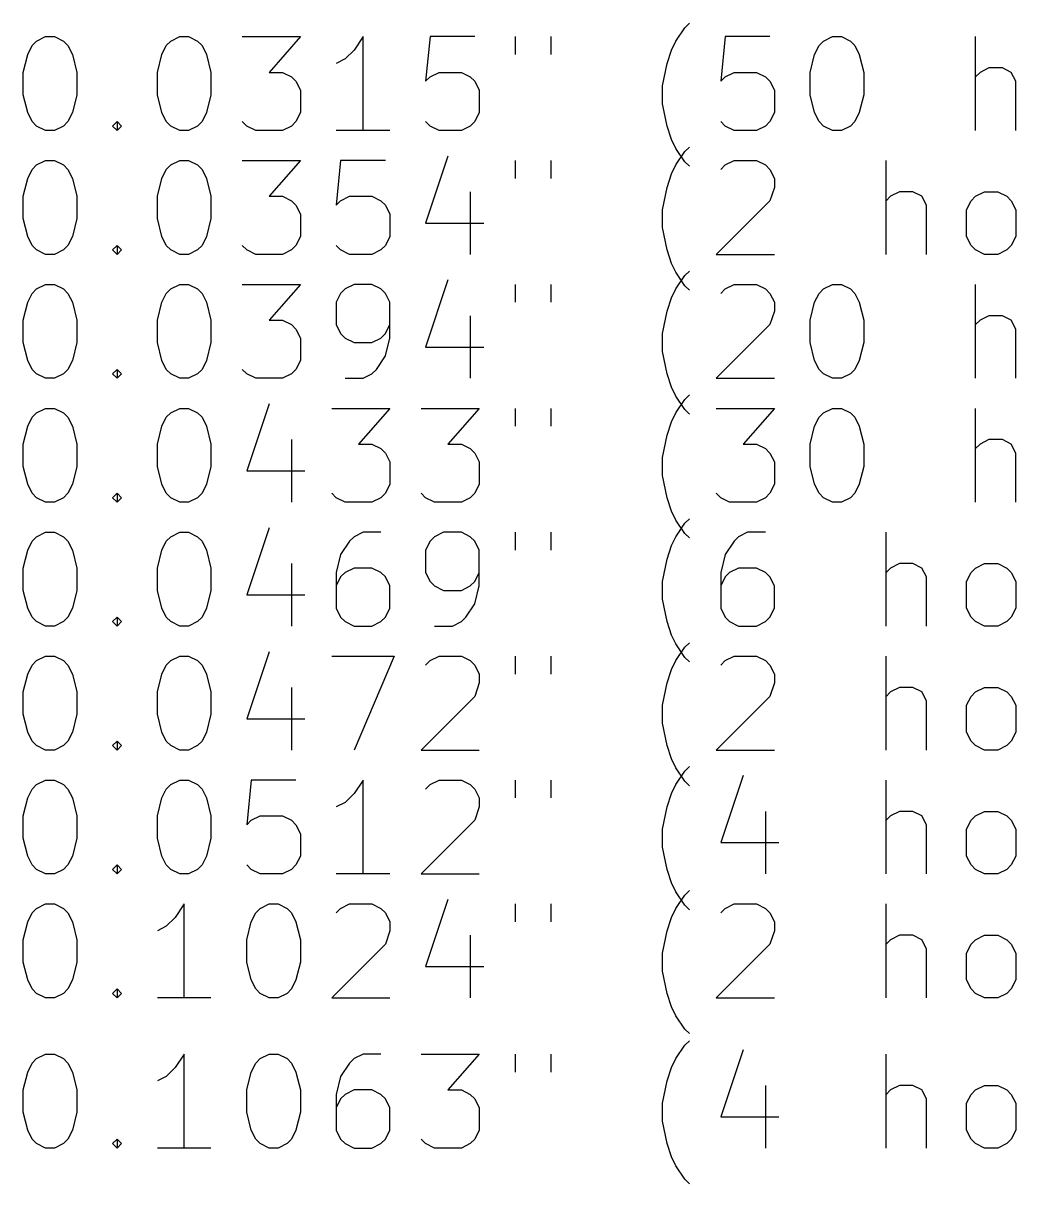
# Model space of a CAD drawing. Header units: millimetres. Extents: x 98 to 190, y -202 to -100.
# Drawn here: x 121.51 to 142.65, y -201.81 to -177.08 of the extents above; entities that cross this region are included whole.
import ezdxf

# ---------------------------------------------------------------- set-up
doc = ezdxf.new("R2010")
doc.units = ezdxf.units.MM
doc.layers.add('BLACK', color=250, linetype='CONTINUOUS')

msp = doc.modelspace()

# ---------------------------------------------------------------- linework, layer by layer
at = {"layer": 'BLACK', "linetype": 'CONTINUOUS'}
for p, q in [((135.414914, -177.460076), (135.60539, -177.174361)), ((135.60539, -177.174361), (135.700629, -177.079123)), ((121.700627, -177.555314), (121.795865, -177.460076)), ((121.795865, -177.460076), (121.986341, -177.364838)), ((121.986341, -177.364838), (122.176818, -177.364838)), ((122.176818, -177.364838), (122.367294, -177.460076)), ((122.367294, -177.460076), (122.462532, -177.555314)), ((124.55777, -177.555314), (124.653008, -177.460076)), ((124.653008, -177.460076), (124.843484, -177.364838)), ((124.843484, -177.364838), (125.033961, -177.364838)), ((125.033961, -177.364838), (125.224437, -177.460076)), ((125.224437, -177.460076), (125.319675, -177.555314)), ((126.176818, -177.364838), (127.414913, -177.364838)), ((127.414913, -177.364838), (126.748246, -178.126742)), ((128.748246, -177.364838), (128.55777, -177.650552)), ((128.748246, -179.364838), (128.748246, -177.364838)), ((130.176818, -177.364838), (130.08158, -178.317219)), ((131.129199, -177.364838), (130.176818, -177.364838)), ((131.986342, -177.364838), (131.986342, -177.74579)), ((132.748247, -177.364838), (132.748247, -177.74579)), ((135.319676, -177.650552), (135.414914, -177.460076)), ((136.462533, -177.364838), (136.367295, -178.317219)), ((137.414914, -177.364838), (136.462533, -177.364838)), ((138.462533, -177.555314), (138.557771, -177.460076)), ((138.557771, -177.460076), (138.748247, -177.364838)), ((138.748247, -177.364838), (138.938724, -177.364838)), ((138.938724, -177.364838), (139.1292, -177.460076)), ((139.1292, -177.460076), (139.224438, -177.555314)), ((141.795867, -179.364838), (141.795867, -177.364838)), ((121.510151, -178.126742), (121.605389, -177.74579)), ((121.605389, -177.74579), (121.700627, -177.555314)), ((122.462532, -177.555314), (122.55777, -177.74579)), ((122.55777, -177.74579), (122.653008, -178.126742)), ((124.367294, -178.126742), (124.462532, -177.74579)), ((124.462532, -177.74579), (124.55777, -177.555314)), ((125.319675, -177.555314), (125.414913, -177.74579)), ((125.414913, -177.74579), (125.510151, -178.126742)), ((128.55777, -177.650552), (128.367294, -177.841028)), ((135.224438, -177.936266), (135.319676, -177.650552)), ((138.272057, -178.126742), (138.367295, -177.74579)), ((138.367295, -177.74579), (138.462533, -177.555314)), ((139.224438, -177.555314), (139.319676, -177.74579)), ((139.319676, -177.74579), (139.414914, -178.126742)), ((128.367294, -177.841028), (128.176818, -177.936266)), ((135.1292, -178.412457), (135.224438, -177.936266)), ((142.081581, -178.031504), (141.891105, -178.126742)), ((142.367296, -178.031504), (142.081581, -178.031504)), ((142.557772, -178.126742), (142.367296, -178.031504)), ((121.510151, -178.602933), (121.510151, -178.126742)), ((122.653008, -178.126742), (122.653008, -178.602933)), ((124.367294, -178.602933), (124.367294, -178.126742)), ((125.510151, -178.126742), (125.510151, -178.602933)), ((126.748246, -178.126742), (127.033961, -178.126742)), ((127.033961, -178.126742), (127.224437, -178.22198)), ((127.224437, -178.22198), (127.319675, -178.317219)), ((130.08158, -178.317219), (130.176818, -178.22198)), ((130.176818, -178.22198), (130.367294, -178.126742)), ((130.367294, -178.126742), (130.843485, -178.126742)), ((130.843485, -178.126742), (131.033961, -178.22198)), ((131.033961, -178.22198), (131.129199, -178.317219)), ((136.367295, -178.317219), (136.462533, -178.22198)), ((136.462533, -178.22198), (136.653009, -178.126742)), ((136.653009, -178.126742), (137.1292, -178.126742)), ((137.1292, -178.126742), (137.319676, -178.22198)), ((137.319676, -178.22198), (137.414914, -178.317219)), ((138.272057, -178.602933), (138.272057, -178.126742)), ((139.414914, -178.126742), (139.414914, -178.602933)), ((141.891105, -178.126742), (141.795867, -178.22198)), ((142.65301, -178.317219), (142.557772, -178.126742)), ((127.319675, -178.317219), (127.414913, -178.507695)), ((127.414913, -178.507695), (127.414913, -178.983885)), ((131.129199, -178.317219), (131.224437, -178.507695)), ((131.224437, -178.507695), (131.224437, -178.983885)), ((135.1292, -178.793409), (135.1292, -178.412457)), ((137.414914, -178.317219), (137.510152, -178.507695)), ((137.510152, -178.507695), (137.510152, -178.983885)), ((142.65301, -179.364838), (142.65301, -178.317219)), ((121.605389, -178.983885), (121.510151, -178.602933)), ((122.653008, -178.602933), (122.55777, -178.983885)), ((124.462532, -178.983885), (124.367294, -178.602933)), ((125.510151, -178.602933), (125.414913, -178.983885)), ((138.367295, -178.983885), (138.272057, -178.602933)), ((139.414914, -178.602933), (139.319676, -178.983885)), ((121.700627, -179.174361), (121.605389, -178.983885)), ((122.55777, -178.983885), (122.462532, -179.174361)), ((124.55777, -179.174361), (124.462532, -178.983885)), ((125.414913, -178.983885), (125.319675, -179.174361)), ((127.414913, -178.983885), (127.319675, -179.174361)), ((131.224437, -178.983885), (131.129199, -179.174361)), ((135.224438, -179.2696), (135.1292, -178.793409)), ((137.510152, -178.983885), (137.414914, -179.174361)), ((138.462533, -179.174361), (138.367295, -178.983885)), ((139.319676, -178.983885), (139.224438, -179.174361)), ((121.795865, -179.2696), (121.700627, -179.174361)), ((121.986341, -179.364838), (121.795865, -179.2696)), ((122.367294, -179.2696), (122.176818, -179.364838)), ((122.462532, -179.174361), (122.367294, -179.2696)), ((123.414913, -179.2696), (123.510151, -179.174361)), ((123.510151, -179.364838), (123.414913, -179.2696)), ((123.510151, -179.174361), (123.605389, -179.2696)), ((123.510151, -179.174361), (123.510151, -179.364838)), ((123.605389, -179.2696), (123.510151, -179.364838)), ((124.653008, -179.2696), (124.55777, -179.174361)), ((124.843484, -179.364838), (124.653008, -179.2696)), ((125.224437, -179.2696), (125.033961, -179.364838)), ((125.319675, -179.174361), (125.224437, -179.2696)), ((126.272056, -179.2696), (126.176818, -179.174361)), ((126.462532, -179.364838), (126.272056, -179.2696)), ((127.224437, -179.2696), (127.033961, -179.364838)), ((127.319675, -179.174361), (127.224437, -179.2696)), ((130.176818, -179.2696), (130.08158, -179.174361)), ((130.367294, -179.364838), (130.176818, -179.2696)), ((131.033961, -179.2696), (130.843485, -179.364838)), ((131.129199, -179.174361), (131.033961, -179.2696)), ((135.319676, -179.555314), (135.224438, -179.2696)), ((136.462533, -179.2696), (136.367295, -179.174361)), ((136.653009, -179.364838), (136.462533, -179.2696)), ((137.319676, -179.2696), (137.1292, -179.364838)), ((137.414914, -179.174361), (137.319676, -179.2696)), ((138.557771, -179.2696), (138.462533, -179.174361)), ((138.748247, -179.364838), (138.557771, -179.2696)), ((139.1292, -179.2696), (138.938724, -179.364838)), ((139.224438, -179.174361), (139.1292, -179.2696)), ((122.176818, -179.364838), (121.986341, -179.364838)), ((125.033961, -179.364838), (124.843484, -179.364838)), ((127.033961, -179.364838), (126.462532, -179.364838)), ((129.319675, -179.364838), (128.176818, -179.364838)), ((130.843485, -179.364838), (130.367294, -179.364838)), ((137.1292, -179.364838), (136.653009, -179.364838)), ((138.938724, -179.364838), (138.748247, -179.364838)), ((135.414914, -179.74579), (135.319676, -179.555314)), ((135.60539, -180.031504), (135.414914, -179.74579)), ((135.60539, -179.814361), (135.700629, -179.719123)), ((121.795865, -180.100076), (121.986341, -180.004838)), ((121.986341, -180.004838), (122.176818, -180.004838)), ((122.176818, -180.004838), (122.367294, -180.100076)), ((124.653008, -180.100076), (124.843484, -180.004838)), ((124.843484, -180.004838), (125.033961, -180.004838)), ((125.033961, -180.004838), (125.224437, -180.100076)), ((126.176818, -180.004838), (127.414913, -180.004838)), ((127.414913, -180.004838), (126.748246, -180.766742)), ((128.272056, -180.004838), (128.176818, -180.957219)), ((129.224437, -180.004838), (128.272056, -180.004838)), ((130.55777, -179.9096), (130.08158, -181.338171)), ((131.986342, -180.004838), (131.986342, -180.38579)), ((132.748247, -180.004838), (132.748247, -180.38579)), ((135.414914, -180.100076), (135.60539, -179.814361)), ((136.462533, -180.100076), (136.653009, -180.004838)), ((136.653009, -180.004838), (137.1292, -180.004838)), ((137.1292, -180.004838), (137.319676, -180.100076)), ((139.891105, -182.004838), (139.891105, -180.004838)), ((121.605389, -180.38579), (121.700627, -180.195314)), ((121.700627, -180.195314), (121.795865, -180.100076)), ((122.367294, -180.100076), (122.462532, -180.195314)), ((122.462532, -180.195314), (122.55777, -180.38579)), ((124.462532, -180.38579), (124.55777, -180.195314)), ((124.55777, -180.195314), (124.653008, -180.100076)), ((125.224437, -180.100076), (125.319675, -180.195314)), ((125.319675, -180.195314), (125.414913, -180.38579)), ((135.319676, -180.290552), (135.414914, -180.100076)), ((135.700629, -180.126742), (135.60539, -180.031504)), ((136.367295, -180.195314), (136.462533, -180.100076)), ((137.319676, -180.100076), (137.414914, -180.195314)), ((137.414914, -180.195314), (137.510152, -180.38579)), ((121.510151, -180.766742), (121.605389, -180.38579)), ((122.55777, -180.38579), (122.653008, -180.766742)), ((124.367294, -180.766742), (124.462532, -180.38579)), ((125.414913, -180.38579), (125.510151, -180.766742)), ((135.224438, -180.576266), (135.319676, -180.290552)), ((137.510152, -180.38579), (137.510152, -180.576266)), ((131.033961, -180.671504), (131.033961, -182.004838)), ((135.1292, -181.052457), (135.224438, -180.576266)), ((137.510152, -180.576266), (137.414914, -180.86198)), ((140.176819, -180.671504), (139.986343, -180.766742)), ((140.462534, -180.671504), (140.176819, -180.671504)), ((140.65301, -180.766742), (140.462534, -180.671504)), ((141.795867, -180.766742), (141.986343, -180.671504)), ((141.986343, -180.671504), (142.272058, -180.671504)), ((142.272058, -180.671504), (142.462534, -180.766742)), ((121.510151, -181.242933), (121.510151, -180.766742)), ((122.653008, -180.766742), (122.653008, -181.242933)), ((124.367294, -181.242933), (124.367294, -180.766742)), ((125.510151, -180.766742), (125.510151, -181.242933)), ((126.748246, -180.766742), (127.033961, -180.766742)), ((127.033961, -180.766742), (127.224437, -180.86198)), ((127.224437, -180.86198), (127.319675, -180.957219)), ((127.319675, -180.957219), (127.414913, -181.147695)), ((128.176818, -180.957219), (128.272056, -180.86198)), ((128.272056, -180.86198), (128.462532, -180.766742)), ((128.462532, -180.766742), (128.938723, -180.766742)), ((128.938723, -180.766742), (129.129199, -180.86198)), ((129.129199, -180.86198), (129.224437, -180.957219)), ((129.224437, -180.957219), (129.319675, -181.147695)), ((137.414914, -180.86198), (136.272057, -182.004838)), ((139.986343, -180.766742), (139.891105, -180.86198)), ((140.748248, -180.957219), (140.65301, -180.766742)), ((140.748248, -182.004838), (140.748248, -180.957219)), ((141.605391, -181.052457), (141.700629, -180.86198)), ((141.700629, -180.86198), (141.795867, -180.766742)), ((142.462534, -180.766742), (142.557772, -180.86198)), ((142.557772, -180.86198), (142.65301, -181.052457)), ((121.605389, -181.623885), (121.510151, -181.242933)), ((122.653008, -181.242933), (122.55777, -181.623885)), ((124.462532, -181.623885), (124.367294, -181.242933)), ((125.510151, -181.242933), (125.414913, -181.623885)), ((127.414913, -181.147695), (127.414913, -181.623885)), ((129.319675, -181.147695), (129.319675, -181.623885)), ((135.1292, -181.433409), (135.1292, -181.052457)), ((141.605391, -181.623885), (141.605391, -181.052457)), ((142.65301, -181.052457), (142.65301, -181.623885)), ((130.08158, -181.338171), (131.319675, -181.338171)), ((135.224438, -181.9096), (135.1292, -181.433409)), ((121.700627, -181.814361), (121.605389, -181.623885)), ((122.55777, -181.623885), (122.462532, -181.814361)), ((124.55777, -181.814361), (124.462532, -181.623885)), ((125.414913, -181.623885), (125.319675, -181.814361)), ((127.414913, -181.623885), (127.319675, -181.814361)), ((129.319675, -181.623885), (129.224437, -181.814361)), ((141.700629, -181.814361), (141.605391, -181.623885)), ((142.65301, -181.623885), (142.557772, -181.814361)), ((121.795865, -181.9096), (121.700627, -181.814361)), ((121.986341, -182.004838), (121.795865, -181.9096)), ((122.367294, -181.9096), (122.176818, -182.004838)), ((122.462532, -181.814361), (122.367294, -181.9096)), ((123.414913, -181.9096), (123.510151, -181.814361)), ((123.510151, -182.004838), (123.414913, -181.9096)), ((123.510151, -181.814361), (123.605389, -181.9096)), ((123.510151, -181.814361), (123.510151, -182.004838)), ((123.605389, -181.9096), (123.510151, -182.004838)), ((124.653008, -181.9096), (124.55777, -181.814361)), ((124.843484, -182.004838), (124.653008, -181.9096)), ((125.224437, -181.9096), (125.033961, -182.004838)), ((125.319675, -181.814361), (125.224437, -181.9096)), ((126.272056, -181.9096), (126.176818, -181.814361)), ((126.462532, -182.004838), (126.272056, -181.9096)), ((127.224437, -181.9096), (127.033961, -182.004838)), ((127.319675, -181.814361), (127.224437, -181.9096)), ((128.272056, -181.9096), (128.176818, -181.814361)), ((128.462532, -182.004838), (128.272056, -181.9096)), ((129.129199, -181.9096), (128.938723, -182.004838)), ((129.224437, -181.814361), (129.129199, -181.9096)), ((135.319676, -182.195314), (135.224438, -181.9096)), ((141.795867, -181.9096), (141.700629, -181.814361)), ((141.986343, -182.004838), (141.795867, -181.9096)), ((142.462534, -181.9096), (142.272058, -182.004838)), ((142.557772, -181.814361), (142.462534, -181.9096)), ((122.176818, -182.004838), (121.986341, -182.004838)), ((125.033961, -182.004838), (124.843484, -182.004838)), ((127.033961, -182.004838), (126.462532, -182.004838)), ((128.938723, -182.004838), (128.462532, -182.004838)), ((135.414914, -182.38579), (135.319676, -182.195314)), ((136.272057, -182.004838), (137.510152, -182.004838)), ((142.272058, -182.004838), (141.986343, -182.004838)), ((135.60539, -182.671504), (135.414914, -182.38579)), ((135.414914, -182.740076), (135.60539, -182.454361)), ((135.60539, -182.454361), (135.700629, -182.359123)), ((121.795865, -182.740076), (121.986341, -182.644838)), ((121.986341, -182.644838), (122.176818, -182.644838)), ((122.176818, -182.644838), (122.367294, -182.740076)), ((124.653008, -182.740076), (124.843484, -182.644838)), ((124.843484, -182.644838), (125.033961, -182.644838)), ((125.033961, -182.644838), (125.224437, -182.740076)), ((126.176818, -182.644838), (127.414913, -182.644838)), ((127.414913, -182.644838), (126.748246, -183.406742)), ((128.55777, -182.644838), (128.367294, -182.740076)), ((128.938723, -182.644838), (128.55777, -182.644838)), ((129.129199, -182.740076), (128.938723, -182.644838)), ((130.55777, -182.5496), (130.08158, -183.978171)), ((131.986342, -182.644838), (131.986342, -183.02579)), ((132.748247, -182.644838), (132.748247, -183.02579)), ((135.700629, -182.766742), (135.60539, -182.671504)), ((136.462533, -182.740076), (136.653009, -182.644838)), ((136.653009, -182.644838), (137.1292, -182.644838)), ((137.1292, -182.644838), (137.319676, -182.740076)), ((138.557771, -182.740076), (138.748247, -182.644838)), ((138.748247, -182.644838), (138.938724, -182.644838)), ((138.938724, -182.644838), (139.1292, -182.740076)), ((141.795867, -184.644838), (141.795867, -182.644838)), ((121.605389, -183.02579), (121.700627, -182.835314)), ((121.700627, -182.835314), (121.795865, -182.740076)), ((122.367294, -182.740076), (122.462532, -182.835314)), ((122.462532, -182.835314), (122.55777, -183.02579)), ((124.462532, -183.02579), (124.55777, -182.835314)), ((124.55777, -182.835314), (124.653008, -182.740076)), ((125.224437, -182.740076), (125.319675, -182.835314)), ((125.319675, -182.835314), (125.414913, -183.02579)), ((128.272056, -182.835314), (128.176818, -183.02579)), ((128.367294, -182.740076), (128.272056, -182.835314)), ((129.224437, -182.835314), (129.129199, -182.740076)), ((129.319675, -183.02579), (129.224437, -182.835314)), ((135.224438, -183.216266), (135.319676, -182.930552)), ((135.319676, -182.930552), (135.414914, -182.740076)), ((136.367295, -182.835314), (136.462533, -182.740076)), ((137.319676, -182.740076), (137.414914, -182.835314)), ((137.414914, -182.835314), (137.510152, -183.02579)), ((138.367295, -183.02579), (138.462533, -182.835314)), ((138.462533, -182.835314), (138.557771, -182.740076)), ((139.1292, -182.740076), (139.224438, -182.835314)), ((139.224438, -182.835314), (139.319676, -183.02579)), ((121.510151, -183.406742), (121.605389, -183.02579)), ((122.55777, -183.02579), (122.653008, -183.406742)), ((124.367294, -183.406742), (124.462532, -183.02579)), ((125.414913, -183.02579), (125.510151, -183.406742)), ((128.176818, -183.02579), (128.176818, -183.50198)), ((129.319675, -183.787695), (129.319675, -183.02579)), ((135.1292, -183.692457), (135.224438, -183.216266)), ((137.510152, -183.216266), (137.414914, -183.50198)), ((137.510152, -183.02579), (137.510152, -183.216266)), ((138.272057, -183.406742), (138.367295, -183.02579)), ((139.319676, -183.02579), (139.414914, -183.406742)), ((121.510151, -183.882933), (121.510151, -183.406742)), ((122.653008, -183.406742), (122.653008, -183.882933)), ((124.367294, -183.882933), (124.367294, -183.406742)), ((125.510151, -183.406742), (125.510151, -183.882933)), ((126.748246, -183.406742), (127.033961, -183.406742)), ((127.033961, -183.406742), (127.224437, -183.50198)), ((131.033961, -183.311504), (131.033961, -184.644838)), ((138.272057, -183.882933), (138.272057, -183.406742)), ((139.414914, -183.406742), (139.414914, -183.882933)), ((141.891105, -183.406742), (141.795867, -183.50198)), ((142.081581, -183.311504), (141.891105, -183.406742)), ((142.367296, -183.311504), (142.081581, -183.311504)), ((142.557772, -183.406742), (142.367296, -183.311504)), ((142.65301, -183.597219), (142.557772, -183.406742)), ((127.224437, -183.50198), (127.319675, -183.597219)), ((127.319675, -183.597219), (127.414913, -183.787695)), ((128.176818, -183.50198), (128.272056, -183.692457)), ((128.272056, -183.692457), (128.367294, -183.787695)), ((129.129199, -183.787695), (129.224437, -183.692457)), ((129.224437, -183.692457), (129.319675, -183.50198)), ((135.1292, -184.073409), (135.1292, -183.692457)), ((137.414914, -183.50198), (136.272057, -184.644838)), ((142.65301, -184.644838), (142.65301, -183.597219)), ((121.605389, -184.263885), (121.510151, -183.882933)), ((122.653008, -183.882933), (122.55777, -184.263885)), ((124.462532, -184.263885), (124.367294, -183.882933)), ((125.510151, -183.882933), (125.414913, -184.263885)), ((127.414913, -183.787695), (127.414913, -184.263885)), ((128.367294, -183.787695), (128.55777, -183.882933)), ((128.55777, -183.882933), (128.938723, -183.882933)), ((128.938723, -183.882933), (129.129199, -183.787695)), ((129.224437, -184.168647), (129.319675, -183.787695)), ((138.367295, -184.263885), (138.272057, -183.882933)), ((139.414914, -183.882933), (139.319676, -184.263885)), ((129.033961, -184.454361), (129.224437, -184.168647)), ((130.08158, -183.978171), (131.319675, -183.978171)), ((135.224438, -184.5496), (135.1292, -184.073409)), ((121.700627, -184.454361), (121.605389, -184.263885)), ((121.795865, -184.5496), (121.700627, -184.454361)), ((122.462532, -184.454361), (122.367294, -184.5496)), ((122.55777, -184.263885), (122.462532, -184.454361)), ((123.414913, -184.5496), (123.510151, -184.454361)), ((123.510151, -184.454361), (123.605389, -184.5496)), ((123.510151, -184.454361), (123.510151, -184.644838)), ((124.55777, -184.454361), (124.462532, -184.263885)), ((124.653008, -184.5496), (124.55777, -184.454361)), ((125.319675, -184.454361), (125.224437, -184.5496)), ((125.414913, -184.263885), (125.319675, -184.454361)), ((126.272056, -184.5496), (126.176818, -184.454361)), ((127.319675, -184.454361), (127.224437, -184.5496)), ((127.414913, -184.263885), (127.319675, -184.454361)), ((128.938723, -184.5496), (129.033961, -184.454361)), ((138.462533, -184.454361), (138.367295, -184.263885)), ((138.557771, -184.5496), (138.462533, -184.454361)), ((139.224438, -184.454361), (139.1292, -184.5496)), ((139.319676, -184.263885), (139.224438, -184.454361)), ((121.986341, -184.644838), (121.795865, -184.5496)), ((122.176818, -184.644838), (121.986341, -184.644838)), ((122.367294, -184.5496), (122.176818, -184.644838)), ((123.510151, -184.644838), (123.414913, -184.5496)), ((123.605389, -184.5496), (123.510151, -184.644838)), ((124.843484, -184.644838), (124.653008, -184.5496)), ((125.033961, -184.644838), (124.843484, -184.644838)), ((125.224437, -184.5496), (125.033961, -184.644838)), ((126.462532, -184.644838), (126.272056, -184.5496)), ((127.033961, -184.644838), (126.462532, -184.644838)), ((127.224437, -184.5496), (127.033961, -184.644838)), ((128.367294, -184.644838), (128.748246, -184.644838)), ((128.748246, -184.644838), (128.938723, -184.5496)), ((135.319676, -184.835314), (135.224438, -184.5496)), ((136.272057, -184.644838), (137.510152, -184.644838)), ((138.748247, -184.644838), (138.557771, -184.5496)), ((138.938724, -184.644838), (138.748247, -184.644838)), ((139.1292, -184.5496), (138.938724, -184.644838)), ((135.414914, -185.02579), (135.319676, -184.835314)), ((126.748246, -185.1896), (126.272056, -186.618171)), ((135.60539, -185.311504), (135.414914, -185.02579)), ((135.414914, -185.380076), (135.60539, -185.094361)), ((135.60539, -185.094361), (135.700629, -184.999123)), ((121.700627, -185.475314), (121.795865, -185.380076)), ((121.795865, -185.380076), (121.986341, -185.284838)), ((121.986341, -185.284838), (122.176818, -185.284838)), ((122.176818, -185.284838), (122.367294, -185.380076)), ((122.367294, -185.380076), (122.462532, -185.475314)), ((124.55777, -185.475314), (124.653008, -185.380076)), ((124.653008, -185.380076), (124.843484, -185.284838)), ((124.843484, -185.284838), (125.033961, -185.284838)), ((125.033961, -185.284838), (125.224437, -185.380076)), ((125.224437, -185.380076), (125.319675, -185.475314)), ((128.08158, -185.284838), (129.319675, -185.284838)), ((129.319675, -185.284838), (128.653008, -186.046742)), ((129.986342, -185.284838), (131.224437, -185.284838)), ((131.224437, -185.284838), (130.55777, -186.046742)), ((131.986342, -185.284838), (131.986342, -185.66579)), ((132.748247, -185.284838), (132.748247, -185.66579)), ((135.319676, -185.570552), (135.414914, -185.380076)), ((135.700629, -185.406742), (135.60539, -185.311504)), ((136.272057, -185.284838), (137.510152, -185.284838)), ((137.510152, -185.284838), (136.843485, -186.046742)), ((138.462533, -185.475314), (138.557771, -185.380076)), ((138.557771, -185.380076), (138.748247, -185.284838)), ((138.748247, -185.284838), (138.938724, -185.284838)), ((138.938724, -185.284838), (139.1292, -185.380076)), ((139.1292, -185.380076), (139.224438, -185.475314)), ((141.795867, -187.284838), (141.795867, -185.284838)), ((121.510151, -186.046742), (121.605389, -185.66579)), ((121.605389, -185.66579), (121.700627, -185.475314)), ((122.462532, -185.475314), (122.55777, -185.66579)), ((122.55777, -185.66579), (122.653008, -186.046742)), ((124.367294, -186.046742), (124.462532, -185.66579)), ((124.462532, -185.66579), (124.55777, -185.475314)), ((125.319675, -185.475314), (125.414913, -185.66579)), ((125.414913, -185.66579), (125.510151, -186.046742)), ((135.224438, -185.856266), (135.319676, -185.570552)), ((138.272057, -186.046742), (138.367295, -185.66579)), ((138.367295, -185.66579), (138.462533, -185.475314)), ((139.224438, -185.475314), (139.319676, -185.66579)), ((139.319676, -185.66579), (139.414914, -186.046742)), ((127.224437, -185.951504), (127.224437, -187.284838)), ((135.1292, -186.332457), (135.224438, -185.856266)), ((142.081581, -185.951504), (141.891105, -186.046742)), ((142.367296, -185.951504), (142.081581, -185.951504)), ((142.557772, -186.046742), (142.367296, -185.951504)), ((121.510151, -186.522933), (121.510151, -186.046742)), ((122.653008, -186.046742), (122.653008, -186.522933)), ((124.367294, -186.522933), (124.367294, -186.046742)), ((125.510151, -186.046742), (125.510151, -186.522933)), ((128.653008, -186.046742), (128.938723, -186.046742)), ((128.938723, -186.046742), (129.129199, -186.14198)), ((129.129199, -186.14198), (129.224437, -186.237219)), ((130.55777, -186.046742), (130.843485, -186.046742)), ((130.843485, -186.046742), (131.033961, -186.14198)), ((131.033961, -186.14198), (131.129199, -186.237219)), ((136.843485, -186.046742), (137.1292, -186.046742)), ((137.1292, -186.046742), (137.319676, -186.14198)), ((137.319676, -186.14198), (137.414914, -186.237219)), ((138.272057, -186.522933), (138.272057, -186.046742)), ((139.414914, -186.046742), (139.414914, -186.522933)), ((141.891105, -186.046742), (141.795867, -186.14198)), ((142.65301, -186.237219), (142.557772, -186.046742)), ((129.224437, -186.237219), (129.319675, -186.427695)), ((129.319675, -186.427695), (129.319675, -186.903885)), ((131.129199, -186.237219), (131.224437, -186.427695)), ((131.224437, -186.427695), (131.224437, -186.903885)), ((135.1292, -186.713409), (135.1292, -186.332457)), ((137.414914, -186.237219), (137.510152, -186.427695)), ((137.510152, -186.427695), (137.510152, -186.903885)), ((142.65301, -187.284838), (142.65301, -186.237219)), ((121.605389, -186.903885), (121.510151, -186.522933)), ((122.653008, -186.522933), (122.55777, -186.903885)), ((124.462532, -186.903885), (124.367294, -186.522933)), ((125.510151, -186.522933), (125.414913, -186.903885)), ((126.272056, -186.618171), (127.510151, -186.618171)), ((138.367295, -186.903885), (138.272057, -186.522933)), ((139.414914, -186.522933), (139.319676, -186.903885)), ((121.700627, -187.094361), (121.605389, -186.903885)), ((122.55777, -186.903885), (122.462532, -187.094361)), ((124.55777, -187.094361), (124.462532, -186.903885)), ((125.414913, -186.903885), (125.319675, -187.094361)), ((129.319675, -186.903885), (129.224437, -187.094361)), ((131.224437, -186.903885), (131.129199, -187.094361)), ((135.224438, -187.1896), (135.1292, -186.713409)), ((137.510152, -186.903885), (137.414914, -187.094361)), ((138.462533, -187.094361), (138.367295, -186.903885)), ((139.319676, -186.903885), (139.224438, -187.094361)), ((121.795865, -187.1896), (121.700627, -187.094361)), ((122.462532, -187.094361), (122.367294, -187.1896)), ((123.414913, -187.1896), (123.510151, -187.094361)), ((123.510151, -187.094361), (123.605389, -187.1896)), ((123.510151, -187.094361), (123.510151, -187.284838)), ((124.653008, -187.1896), (124.55777, -187.094361)), ((125.319675, -187.094361), (125.224437, -187.1896)), ((128.176818, -187.1896), (128.08158, -187.094361)), ((129.224437, -187.094361), (129.129199, -187.1896)), ((130.08158, -187.1896), (129.986342, -187.094361)), ((131.129199, -187.094361), (131.033961, -187.1896)), ((136.367295, -187.1896), (136.272057, -187.094361)), ((137.414914, -187.094361), (137.319676, -187.1896)), ((138.557771, -187.1896), (138.462533, -187.094361)), ((139.224438, -187.094361), (139.1292, -187.1896)), ((121.986341, -187.284838), (121.795865, -187.1896)), ((122.176818, -187.284838), (121.986341, -187.284838)), ((122.367294, -187.1896), (122.176818, -187.284838)), ((123.510151, -187.284838), (123.414913, -187.1896)), ((123.605389, -187.1896), (123.510151, -187.284838)), ((124.843484, -187.284838), (124.653008, -187.1896)), ((125.033961, -187.284838), (124.843484, -187.284838)), ((125.224437, -187.1896), (125.033961, -187.284838)), ((128.367294, -187.284838), (128.176818, -187.1896)), ((128.938723, -187.284838), (128.367294, -187.284838)), ((129.129199, -187.1896), (128.938723, -187.284838)), ((130.272056, -187.284838), (130.08158, -187.1896)), ((130.843485, -187.284838), (130.272056, -187.284838)), ((131.033961, -187.1896), (130.843485, -187.284838)), ((135.319676, -187.475314), (135.224438, -187.1896)), ((136.557771, -187.284838), (136.367295, -187.1896)), ((137.1292, -187.284838), (136.557771, -187.284838)), ((137.319676, -187.1896), (137.1292, -187.284838)), ((138.748247, -187.284838), (138.557771, -187.1896)), ((138.938724, -187.284838), (138.748247, -187.284838)), ((139.1292, -187.1896), (138.938724, -187.284838)), ((135.414914, -187.66579), (135.319676, -187.475314)), ((135.60539, -187.951504), (135.414914, -187.66579)), ((135.60539, -187.734361), (135.700629, -187.639123)), ((121.795865, -188.020076), (121.986341, -187.924838)), ((121.986341, -187.924838), (122.176818, -187.924838)), ((122.176818, -187.924838), (122.367294, -188.020076)), ((124.653008, -188.020076), (124.843484, -187.924838)), ((124.843484, -187.924838), (125.033961, -187.924838)), ((125.033961, -187.924838), (125.224437, -188.020076)), ((126.748246, -187.8296), (126.272056, -189.258171)), ((128.748246, -187.924838), (128.55777, -188.020076)), ((129.129199, -187.924838), (128.748246, -187.924838)), ((130.462532, -187.924838), (130.272056, -188.020076)), ((130.843485, -187.924838), (130.462532, -187.924838)), ((131.033961, -188.020076), (130.843485, -187.924838)), ((131.986342, -187.924838), (131.986342, -188.30579)), ((132.748247, -187.924838), (132.748247, -188.30579)), ((135.414914, -188.020076), (135.60539, -187.734361)), ((136.938723, -187.924838), (136.748247, -188.020076)), ((137.319676, -187.924838), (136.938723, -187.924838)), ((139.891105, -189.924838), (139.891105, -187.924838)), ((121.605389, -188.30579), (121.700627, -188.115314)), ((121.700627, -188.115314), (121.795865, -188.020076)), ((122.367294, -188.020076), (122.462532, -188.115314)), ((122.462532, -188.115314), (122.55777, -188.30579)), ((124.462532, -188.30579), (124.55777, -188.115314)), ((124.55777, -188.115314), (124.653008, -188.020076)), ((125.224437, -188.020076), (125.319675, -188.115314)), ((125.319675, -188.115314), (125.414913, -188.30579)), ((128.462532, -188.115314), (128.272056, -188.401028)), ((128.55777, -188.020076), (128.462532, -188.115314)), ((130.176818, -188.115314), (130.08158, -188.30579)), ((130.272056, -188.020076), (130.176818, -188.115314)), ((131.129199, -188.115314), (131.033961, -188.020076)), ((131.224437, -188.30579), (131.129199, -188.115314)), ((135.319676, -188.210552), (135.414914, -188.020076)), ((135.700629, -188.046742), (135.60539, -187.951504)), ((136.653009, -188.115314), (136.462533, -188.401028)), ((136.748247, -188.020076), (136.653009, -188.115314)), ((121.510151, -188.686742), (121.605389, -188.30579)), ((122.55777, -188.30579), (122.653008, -188.686742)), ((124.367294, -188.686742), (124.462532, -188.30579)), ((125.414913, -188.30579), (125.510151, -188.686742)), ((128.272056, -188.401028), (128.176818, -188.78198)), ((130.08158, -188.30579), (130.08158, -188.78198)), ((131.224437, -189.067695), (131.224437, -188.30579)), ((135.224438, -188.496266), (135.319676, -188.210552)), ((136.462533, -188.401028), (136.367295, -188.78198)), ((127.224437, -188.591504), (127.224437, -189.924838)), ((135.1292, -188.972457), (135.224438, -188.496266)), ((140.176819, -188.591504), (139.986343, -188.686742)), ((140.462534, -188.591504), (140.176819, -188.591504)), ((140.65301, -188.686742), (140.462534, -188.591504)), ((141.795867, -188.686742), (141.986343, -188.591504)), ((141.986343, -188.591504), (142.272058, -188.591504)), ((142.272058, -188.591504), (142.462534, -188.686742)), ((121.510151, -189.162933), (121.510151, -188.686742)), ((122.653008, -188.686742), (122.653008, -189.162933)), ((124.367294, -189.162933), (124.367294, -188.686742)), ((125.510151, -188.686742), (125.510151, -189.162933)), ((128.176818, -188.78198), (128.176818, -189.543885)), ((128.272056, -188.877219), (128.176818, -189.067695)), ((128.367294, -188.78198), (128.272056, -188.877219)), ((128.55777, -188.686742), (128.367294, -188.78198)), ((128.938723, -188.686742), (128.55777, -188.686742)), ((129.129199, -188.78198), (128.938723, -188.686742)), ((129.224437, -188.877219), (129.129199, -188.78198)), ((129.319675, -189.067695), (129.224437, -188.877219)), ((130.08158, -188.78198), (130.176818, -188.972457)), ((131.129199, -188.972457), (131.224437, -188.78198)), ((136.367295, -188.78198), (136.367295, -189.543885)), ((136.462533, -188.877219), (136.367295, -189.067695)), ((136.557771, -188.78198), (136.462533, -188.877219)), ((136.748247, -188.686742), (136.557771, -188.78198)), ((137.1292, -188.686742), (136.748247, -188.686742)), ((137.319676, -188.78198), (137.1292, -188.686742)), ((137.414914, -188.877219), (137.319676, -188.78198)), ((137.510152, -189.067695), (137.414914, -188.877219)), ((139.986343, -188.686742), (139.891105, -188.78198)), ((140.748248, -188.877219), (140.65301, -188.686742)), ((140.748248, -189.924838), (140.748248, -188.877219)), ((141.605391, -188.972457), (141.700629, -188.78198)), ((141.700629, -188.78198), (141.795867, -188.686742)), ((142.462534, -188.686742), (142.557772, -188.78198)), ((142.557772, -188.78198), (142.65301, -188.972457)), ((121.605389, -189.543885), (121.510151, -189.162933)), ((122.653008, -189.162933), (122.55777, -189.543885)), ((124.462532, -189.543885), (124.367294, -189.162933)), ((125.510151, -189.162933), (125.414913, -189.543885)), ((129.319675, -189.543885), (129.319675, -189.067695)), ((130.176818, -188.972457), (130.272056, -189.067695)), ((130.272056, -189.067695), (130.462532, -189.162933)), ((130.462532, -189.162933), (130.843485, -189.162933)), ((130.843485, -189.162933), (131.033961, -189.067695)), ((131.033961, -189.067695), (131.129199, -188.972457)), ((131.129199, -189.448647), (131.224437, -189.067695)), ((135.1292, -189.353409), (135.1292, -188.972457)), ((137.510152, -189.543885), (137.510152, -189.067695)), ((141.605391, -189.543885), (141.605391, -188.972457)), ((142.65301, -188.972457), (142.65301, -189.543885)), ((126.272056, -189.258171), (127.510151, -189.258171)), ((135.224438, -189.8296), (135.1292, -189.353409)), ((121.700627, -189.734361), (121.605389, -189.543885)), ((122.55777, -189.543885), (122.462532, -189.734361)), ((124.55777, -189.734361), (124.462532, -189.543885)), ((125.414913, -189.543885), (125.319675, -189.734361)), ((128.176818, -189.543885), (128.272056, -189.734361)), ((129.224437, -189.734361), (129.319675, -189.543885)), ((130.938723, -189.734361), (131.129199, -189.448647)), ((136.367295, -189.543885), (136.462533, -189.734361)), ((137.414914, -189.734361), (137.510152, -189.543885)), ((141.700629, -189.734361), (141.605391, -189.543885)), ((142.65301, -189.543885), (142.557772, -189.734361)), ((121.795865, -189.8296), (121.700627, -189.734361)), ((121.986341, -189.924838), (121.795865, -189.8296)), ((122.367294, -189.8296), (122.176818, -189.924838)), ((122.462532, -189.734361), (122.367294, -189.8296)), ((123.414913, -189.8296), (123.510151, -189.734361)), ((123.510151, -189.924838), (123.414913, -189.8296)), ((123.510151, -189.734361), (123.605389, -189.8296)), ((123.510151, -189.734361), (123.510151, -189.924838)), ((123.605389, -189.8296), (123.510151, -189.924838)), ((124.653008, -189.8296), (124.55777, -189.734361)), ((124.843484, -189.924838), (124.653008, -189.8296)), ((125.224437, -189.8296), (125.033961, -189.924838)), ((125.319675, -189.734361), (125.224437, -189.8296)), ((128.272056, -189.734361), (128.367294, -189.8296)), ((128.367294, -189.8296), (128.55777, -189.924838)), ((128.938723, -189.924838), (129.129199, -189.8296)), ((129.129199, -189.8296), (129.224437, -189.734361)), ((130.653008, -189.924838), (130.843485, -189.8296)), ((130.843485, -189.8296), (130.938723, -189.734361)), ((135.319676, -190.115314), (135.224438, -189.8296)), ((136.462533, -189.734361), (136.557771, -189.8296)), ((136.557771, -189.8296), (136.748247, -189.924838)), ((137.1292, -189.924838), (137.319676, -189.8296)), ((137.319676, -189.8296), (137.414914, -189.734361)), ((141.795867, -189.8296), (141.700629, -189.734361)), ((141.986343, -189.924838), (141.795867, -189.8296)), ((142.462534, -189.8296), (142.272058, -189.924838)), ((142.557772, -189.734361), (142.462534, -189.8296)), ((122.176818, -189.924838), (121.986341, -189.924838)), ((125.033961, -189.924838), (124.843484, -189.924838)), ((128.55777, -189.924838), (128.938723, -189.924838)), ((130.272056, -189.924838), (130.653008, -189.924838)), ((135.414914, -190.30579), (135.319676, -190.115314)), ((136.748247, -189.924838), (137.1292, -189.924838)), ((142.272058, -189.924838), (141.986343, -189.924838)), ((135.60539, -190.591504), (135.414914, -190.30579)), ((135.414914, -190.660076), (135.60539, -190.374361)), ((135.60539, -190.374361), (135.700629, -190.279123)), ((121.795865, -190.660076), (121.986341, -190.564838)), ((121.986341, -190.564838), (122.176818, -190.564838)), ((122.176818, -190.564838), (122.367294, -190.660076)), ((124.653008, -190.660076), (124.843484, -190.564838)), ((124.843484, -190.564838), (125.033961, -190.564838)), ((125.033961, -190.564838), (125.224437, -190.660076)), ((126.748246, -190.4696), (126.272056, -191.898171)), ((128.08158, -190.564838), (129.414913, -190.564838)), ((129.414913, -190.564838), (128.55777, -192.564838)), ((130.176818, -190.660076), (130.367294, -190.564838)), ((130.367294, -190.564838), (130.843485, -190.564838)), ((130.843485, -190.564838), (131.033961, -190.660076)), ((131.986342, -190.564838), (131.986342, -190.94579)), ((132.748247, -190.564838), (132.748247, -190.94579)), ((135.700629, -190.686742), (135.60539, -190.591504)), ((136.462533, -190.660076), (136.653009, -190.564838)), ((136.653009, -190.564838), (137.1292, -190.564838)), ((137.1292, -190.564838), (137.319676, -190.660076)), ((139.891105, -192.564838), (139.891105, -190.564838)), ((121.605389, -190.94579), (121.700627, -190.755314)), ((121.700627, -190.755314), (121.795865, -190.660076)), ((122.367294, -190.660076), (122.462532, -190.755314)), ((122.462532, -190.755314), (122.55777, -190.94579)), ((124.462532, -190.94579), (124.55777, -190.755314)), ((124.55777, -190.755314), (124.653008, -190.660076)), ((125.224437, -190.660076), (125.319675, -190.755314)), ((125.319675, -190.755314), (125.414913, -190.94579)), ((130.08158, -190.755314), (130.176818, -190.660076)), ((131.033961, -190.660076), (131.129199, -190.755314)), ((131.129199, -190.755314), (131.224437, -190.94579)), ((135.224438, -191.136266), (135.319676, -190.850552)), ((135.319676, -190.850552), (135.414914, -190.660076)), ((136.367295, -190.755314), (136.462533, -190.660076)), ((137.319676, -190.660076), (137.414914, -190.755314)), ((137.414914, -190.755314), (137.510152, -190.94579)), ((121.510151, -191.326742), (121.605389, -190.94579)), ((122.55777, -190.94579), (122.653008, -191.326742)), ((124.367294, -191.326742), (124.462532, -190.94579)), ((125.414913, -190.94579), (125.510151, -191.326742)), ((131.224437, -191.136266), (131.129199, -191.42198)), ((131.224437, -190.94579), (131.224437, -191.136266)), ((135.1292, -191.612457), (135.224438, -191.136266)), ((137.510152, -191.136266), (137.414914, -191.42198)), ((137.510152, -190.94579), (137.510152, -191.136266)), ((121.510151, -191.802933), (121.510151, -191.326742)), ((122.653008, -191.326742), (122.653008, -191.802933)), ((124.367294, -191.802933), (124.367294, -191.326742)), ((125.510151, -191.326742), (125.510151, -191.802933)), ((127.224437, -191.231504), (127.224437, -192.564838)), ((139.986343, -191.326742), (139.891105, -191.42198)), ((140.176819, -191.231504), (139.986343, -191.326742)), ((140.462534, -191.231504), (140.176819, -191.231504)), ((140.65301, -191.326742), (140.462534, -191.231504)), ((140.748248, -191.517219), (140.65301, -191.326742)), ((141.700629, -191.42198), (141.795867, -191.326742)), ((141.795867, -191.326742), (141.986343, -191.231504)), ((141.986343, -191.231504), (142.272058, -191.231504)), ((142.272058, -191.231504), (142.462534, -191.326742)), ((142.462534, -191.326742), (142.557772, -191.42198)), ((131.129199, -191.42198), (129.986342, -192.564838)), ((135.1292, -191.993409), (135.1292, -191.612457)), ((137.414914, -191.42198), (136.272057, -192.564838)), ((140.748248, -192.564838), (140.748248, -191.517219)), ((141.605391, -191.612457), (141.700629, -191.42198)), ((141.605391, -192.183885), (141.605391, -191.612457)), ((142.557772, -191.42198), (142.65301, -191.612457)), ((142.65301, -191.612457), (142.65301, -192.183885)), ((121.605389, -192.183885), (121.510151, -191.802933)), ((122.653008, -191.802933), (122.55777, -192.183885)), ((124.462532, -192.183885), (124.367294, -191.802933)), ((125.510151, -191.802933), (125.414913, -192.183885)), ((126.272056, -191.898171), (127.510151, -191.898171)), ((135.224438, -192.4696), (135.1292, -191.993409)), ((121.700627, -192.374361), (121.605389, -192.183885)), ((121.795865, -192.4696), (121.700627, -192.374361)), ((122.462532, -192.374361), (122.367294, -192.4696)), ((122.55777, -192.183885), (122.462532, -192.374361)), ((123.414913, -192.4696), (123.510151, -192.374361)), ((123.510151, -192.374361), (123.605389, -192.4696)), ((123.510151, -192.374361), (123.510151, -192.564838)), ((124.55777, -192.374361), (124.462532, -192.183885)), ((124.653008, -192.4696), (124.55777, -192.374361)), ((125.319675, -192.374361), (125.224437, -192.4696)), ((125.414913, -192.183885), (125.319675, -192.374361)), ((141.700629, -192.374361), (141.605391, -192.183885)), ((141.795867, -192.4696), (141.700629, -192.374361)), ((142.557772, -192.374361), (142.462534, -192.4696)), ((142.65301, -192.183885), (142.557772, -192.374361)), ((121.986341, -192.564838), (121.795865, -192.4696)), ((122.176818, -192.564838), (121.986341, -192.564838)), ((122.367294, -192.4696), (122.176818, -192.564838)), ((123.510151, -192.564838), (123.414913, -192.4696)), ((123.605389, -192.4696), (123.510151, -192.564838)), ((124.843484, -192.564838), (124.653008, -192.4696)), ((125.033961, -192.564838), (124.843484, -192.564838)), ((125.224437, -192.4696), (125.033961, -192.564838)), ((129.986342, -192.564838), (131.224437, -192.564838)), ((135.319676, -192.755314), (135.224438, -192.4696)), ((136.272057, -192.564838), (137.510152, -192.564838)), ((141.986343, -192.564838), (141.795867, -192.4696)), ((142.272058, -192.564838), (141.986343, -192.564838)), ((142.462534, -192.4696), (142.272058, -192.564838)), ((135.414914, -192.94579), (135.319676, -192.755314)), ((135.60539, -193.231504), (135.414914, -192.94579)), ((135.414914, -193.300076), (135.60539, -193.014361)), ((135.60539, -193.014361), (135.700629, -192.919123)), ((136.843485, -193.1096), (136.367295, -194.538171)), ((121.700627, -193.395314), (121.795865, -193.300076)), ((121.795865, -193.300076), (121.986341, -193.204838)), ((121.986341, -193.204838), (122.176818, -193.204838)), ((122.176818, -193.204838), (122.367294, -193.300076)), ((122.367294, -193.300076), (122.462532, -193.395314)), ((124.55777, -193.395314), (124.653008, -193.300076)), ((124.653008, -193.300076), (124.843484, -193.204838)), ((124.843484, -193.204838), (125.033961, -193.204838)), ((125.033961, -193.204838), (125.224437, -193.300076)), ((125.224437, -193.300076), (125.319675, -193.395314)), ((126.367294, -193.204838), (126.272056, -194.157219)), ((127.319675, -193.204838), (126.367294, -193.204838)), ((128.748246, -193.204838), (128.55777, -193.490552)), ((128.748246, -195.204838), (128.748246, -193.204838)), ((130.08158, -193.395314), (130.176818, -193.300076)), ((130.176818, -193.300076), (130.367294, -193.204838)), ((130.367294, -193.204838), (130.843485, -193.204838)), ((130.843485, -193.204838), (131.033961, -193.300076)), ((131.033961, -193.300076), (131.129199, -193.395314)), ((131.986342, -193.204838), (131.986342, -193.58579)), ((132.748247, -193.204838), (132.748247, -193.58579)), ((135.319676, -193.490552), (135.414914, -193.300076)), ((135.700629, -193.326742), (135.60539, -193.231504)), ((139.891105, -195.204838), (139.891105, -193.204838)), ((121.510151, -193.966742), (121.605389, -193.58579)), ((121.605389, -193.58579), (121.700627, -193.395314)), ((122.462532, -193.395314), (122.55777, -193.58579)), ((122.55777, -193.58579), (122.653008, -193.966742)), ((124.367294, -193.966742), (124.462532, -193.58579)), ((124.462532, -193.58579), (124.55777, -193.395314)), ((125.319675, -193.395314), (125.414913, -193.58579)), ((125.414913, -193.58579), (125.510151, -193.966742)), ((128.55777, -193.490552), (128.367294, -193.681028)), ((131.129199, -193.395314), (131.224437, -193.58579)), ((131.224437, -193.58579), (131.224437, -193.776266)), ((135.224438, -193.776266), (135.319676, -193.490552)), ((128.367294, -193.681028), (128.176818, -193.776266)), ((131.224437, -193.776266), (131.129199, -194.06198)), ((135.1292, -194.252457), (135.224438, -193.776266)), ((121.510151, -194.442933), (121.510151, -193.966742)), ((122.653008, -193.966742), (122.653008, -194.442933)), ((124.367294, -194.442933), (124.367294, -193.966742)), ((125.510151, -193.966742), (125.510151, -194.442933)), ((126.272056, -194.157219), (126.367294, -194.06198)), ((126.367294, -194.06198), (126.55777, -193.966742)), ((126.55777, -193.966742), (127.033961, -193.966742)), ((127.033961, -193.966742), (127.224437, -194.06198)), ((127.224437, -194.06198), (127.319675, -194.157219)), ((131.129199, -194.06198), (129.986342, -195.204838)), ((137.319676, -193.871504), (137.319676, -195.204838)), ((139.986343, -193.966742), (139.891105, -194.06198)), ((140.176819, -193.871504), (139.986343, -193.966742)), ((140.462534, -193.871504), (140.176819, -193.871504)), ((140.65301, -193.966742), (140.462534, -193.871504)), ((140.748248, -194.157219), (140.65301, -193.966742)), ((141.605391, -194.252457), (141.700629, -194.06198)), ((141.700629, -194.06198), (141.795867, -193.966742)), ((141.795867, -193.966742), (141.986343, -193.871504)), ((141.986343, -193.871504), (142.272058, -193.871504)), ((142.272058, -193.871504), (142.462534, -193.966742)), ((142.462534, -193.966742), (142.557772, -194.06198)), ((142.557772, -194.06198), (142.65301, -194.252457)), ((127.319675, -194.157219), (127.414913, -194.347695)), ((127.414913, -194.347695), (127.414913, -194.823885)), ((135.1292, -194.633409), (135.1292, -194.252457)), ((140.748248, -195.204838), (140.748248, -194.157219)), ((141.605391, -194.823885), (141.605391, -194.252457)), ((142.65301, -194.252457), (142.65301, -194.823885)), ((121.605389, -194.823885), (121.510151, -194.442933)), ((122.653008, -194.442933), (122.55777, -194.823885)), ((124.462532, -194.823885), (124.367294, -194.442933)), ((125.510151, -194.442933), (125.414913, -194.823885)), ((136.367295, -194.538171), (137.60539, -194.538171)), ((121.700627, -195.014361), (121.605389, -194.823885)), ((122.55777, -194.823885), (122.462532, -195.014361)), ((124.55777, -195.014361), (124.462532, -194.823885)), ((125.414913, -194.823885), (125.319675, -195.014361)), ((127.414913, -194.823885), (127.319675, -195.014361)), ((135.224438, -195.1096), (135.1292, -194.633409)), ((141.700629, -195.014361), (141.605391, -194.823885)), ((142.65301, -194.823885), (142.557772, -195.014361)), ((121.795865, -195.1096), (121.700627, -195.014361)), ((122.462532, -195.014361), (122.367294, -195.1096)), ((123.414913, -195.1096), (123.510151, -195.014361)), ((123.510151, -195.014361), (123.605389, -195.1096)), ((123.510151, -195.014361), (123.510151, -195.204838)), ((124.653008, -195.1096), (124.55777, -195.014361)), ((125.319675, -195.014361), (125.224437, -195.1096)), ((126.367294, -195.1096), (126.272056, -195.014361)), ((127.319675, -195.014361), (127.224437, -195.1096)), ((141.795867, -195.1096), (141.700629, -195.014361)), ((142.557772, -195.014361), (142.462534, -195.1096)), ((121.986341, -195.204838), (121.795865, -195.1096)), ((122.176818, -195.204838), (121.986341, -195.204838)), ((122.367294, -195.1096), (122.176818, -195.204838)), ((123.510151, -195.204838), (123.414913, -195.1096)), ((123.605389, -195.1096), (123.510151, -195.204838)), ((124.843484, -195.204838), (124.653008, -195.1096)), ((125.033961, -195.204838), (124.843484, -195.204838)), ((125.224437, -195.1096), (125.033961, -195.204838)), ((126.55777, -195.204838), (126.367294, -195.1096)), ((127.033961, -195.204838), (126.55777, -195.204838)), ((127.224437, -195.1096), (127.033961, -195.204838)), ((129.319675, -195.204838), (128.176818, -195.204838)), ((129.986342, -195.204838), (131.224437, -195.204838)), ((135.319676, -195.395314), (135.224438, -195.1096)), ((141.986343, -195.204838), (141.795867, -195.1096)), ((142.272058, -195.204838), (141.986343, -195.204838)), ((142.462534, -195.1096), (142.272058, -195.204838)), ((135.414914, -195.58579), (135.319676, -195.395314)), ((135.60539, -195.871504), (135.414914, -195.58579)), ((135.60539, -195.654361), (135.700629, -195.559123)), ((130.55777, -195.7496), (130.08158, -197.178171)), ((135.414914, -195.940076), (135.60539, -195.654361)), ((121.605389, -196.22579), (121.700627, -196.035314)), ((121.700627, -196.035314), (121.795865, -195.940076)), ((121.795865, -195.940076), (121.986341, -195.844838)), ((121.986341, -195.844838), (122.176818, -195.844838)), ((122.176818, -195.844838), (122.367294, -195.940076)), ((122.367294, -195.940076), (122.462532, -196.035314)), ((122.462532, -196.035314), (122.55777, -196.22579)), ((124.938722, -195.844838), (124.748246, -196.130552)), ((124.938722, -197.844838), (124.938722, -195.844838)), ((126.367294, -196.22579), (126.462532, -196.035314)), ((126.462532, -196.035314), (126.55777, -195.940076)), ((126.55777, -195.940076), (126.748246, -195.844838)), ((126.748246, -195.844838), (126.938723, -195.844838)), ((126.938723, -195.844838), (127.129199, -195.940076)), ((127.129199, -195.940076), (127.224437, -196.035314)), ((127.224437, -196.035314), (127.319675, -196.22579)), ((128.176818, -196.035314), (128.272056, -195.940076)), ((128.272056, -195.940076), (128.462532, -195.844838)), ((128.462532, -195.844838), (128.938723, -195.844838)), ((128.938723, -195.844838), (129.129199, -195.940076)), ((129.129199, -195.940076), (129.224437, -196.035314)), ((129.224437, -196.035314), (129.319675, -196.22579)), ((131.986342, -195.844838), (131.986342, -196.22579)), ((132.748247, -195.844838), (132.748247, -196.22579)), ((135.319676, -196.130552), (135.414914, -195.940076)), ((135.700629, -195.966742), (135.60539, -195.871504)), ((136.367295, -196.035314), (136.462533, -195.940076)), ((136.462533, -195.940076), (136.653009, -195.844838)), ((136.653009, -195.844838), (137.1292, -195.844838)), ((137.1292, -195.844838), (137.319676, -195.940076)), ((137.319676, -195.940076), (137.414914, -196.035314)), ((137.414914, -196.035314), (137.510152, -196.22579)), ((139.891105, -197.844838), (139.891105, -195.844838)), ((121.510151, -196.606742), (121.605389, -196.22579)), ((122.55777, -196.22579), (122.653008, -196.606742)), ((124.55777, -196.321028), (124.367294, -196.416266)), ((124.748246, -196.130552), (124.55777, -196.321028)), ((126.272056, -196.606742), (126.367294, -196.22579)), ((127.319675, -196.22579), (127.414913, -196.606742)), ((129.319675, -196.22579), (129.319675, -196.416266)), ((135.224438, -196.416266), (135.319676, -196.130552)), ((137.510152, -196.22579), (137.510152, -196.416266)), ((129.319675, -196.416266), (129.224437, -196.70198)), ((131.033961, -196.511504), (131.033961, -197.844838)), ((135.1292, -196.892457), (135.224438, -196.416266)), ((137.510152, -196.416266), (137.414914, -196.70198)), ((140.176819, -196.511504), (139.986343, -196.606742)), ((140.462534, -196.511504), (140.176819, -196.511504)), ((140.65301, -196.606742), (140.462534, -196.511504)), ((141.795867, -196.606742), (141.986343, -196.511504)), ((141.986343, -196.511504), (142.272058, -196.511504)), ((142.272058, -196.511504), (142.462534, -196.606742)), ((121.510151, -197.082933), (121.510151, -196.606742)), ((122.653008, -196.606742), (122.653008, -197.082933)), ((126.272056, -197.082933), (126.272056, -196.606742)), ((127.414913, -196.606742), (127.414913, -197.082933)), ((129.224437, -196.70198), (128.08158, -197.844838)), ((137.414914, -196.70198), (136.272057, -197.844838)), ((139.986343, -196.606742), (139.891105, -196.70198)), ((140.748248, -196.797219), (140.65301, -196.606742)), ((140.748248, -197.844838), (140.748248, -196.797219)), ((141.605391, -196.892457), (141.700629, -196.70198)), ((141.700629, -196.70198), (141.795867, -196.606742)), ((142.462534, -196.606742), (142.557772, -196.70198)), ((142.557772, -196.70198), (142.65301, -196.892457)), ((135.1292, -197.273409), (135.1292, -196.892457)), ((141.605391, -197.463885), (141.605391, -196.892457)), ((142.65301, -196.892457), (142.65301, -197.463885)), ((121.605389, -197.463885), (121.510151, -197.082933)), ((122.653008, -197.082933), (122.55777, -197.463885)), ((126.367294, -197.463885), (126.272056, -197.082933)), ((127.414913, -197.082933), (127.319675, -197.463885)), ((130.08158, -197.178171), (131.319675, -197.178171)), ((135.224438, -197.7496), (135.1292, -197.273409)), ((121.700627, -197.654361), (121.605389, -197.463885)), ((122.55777, -197.463885), (122.462532, -197.654361)), ((126.462532, -197.654361), (126.367294, -197.463885)), ((127.319675, -197.463885), (127.224437, -197.654361)), ((141.700629, -197.654361), (141.605391, -197.463885)), ((142.65301, -197.463885), (142.557772, -197.654361)), ((121.795865, -197.7496), (121.700627, -197.654361)), ((121.986341, -197.844838), (121.795865, -197.7496)), ((122.367294, -197.7496), (122.176818, -197.844838)), ((122.462532, -197.654361), (122.367294, -197.7496)), ((123.414913, -197.7496), (123.510151, -197.654361)), ((123.510151, -197.844838), (123.414913, -197.7496)), ((123.510151, -197.654361), (123.605389, -197.7496)), ((123.510151, -197.654361), (123.510151, -197.844838)), ((123.605389, -197.7496), (123.510151, -197.844838)), ((126.55777, -197.7496), (126.462532, -197.654361)), ((126.748246, -197.844838), (126.55777, -197.7496)), ((127.129199, -197.7496), (126.938723, -197.844838)), ((127.224437, -197.654361), (127.129199, -197.7496)), ((135.319676, -198.035314), (135.224438, -197.7496)), ((141.795867, -197.7496), (141.700629, -197.654361)), ((141.986343, -197.844838), (141.795867, -197.7496)), ((142.462534, -197.7496), (142.272058, -197.844838)), ((142.557772, -197.654361), (142.462534, -197.7496)), ((122.176818, -197.844838), (121.986341, -197.844838)), ((125.510151, -197.844838), (124.367294, -197.844838)), ((126.938723, -197.844838), (126.748246, -197.844838)), ((128.08158, -197.844838), (129.319675, -197.844838)), ((135.414914, -198.22579), (135.319676, -198.035314)), ((136.272057, -197.844838), (137.510152, -197.844838)), ((142.272058, -197.844838), (141.986343, -197.844838)), ((135.60539, -198.511504), (135.414914, -198.22579)), ((135.700629, -198.606742), (135.60539, -198.511504)), ((135.60539, -198.854361), (135.700629, -198.759123)), ((121.795865, -199.140076), (121.986341, -199.044838)), ((121.986341, -199.044838), (122.176818, -199.044838)), ((122.176818, -199.044838), (122.367294, -199.140076)), ((124.938722, -199.044838), (124.748246, -199.330552)), ((124.938722, -201.044838), (124.938722, -199.044838)), ((126.55777, -199.140076), (126.748246, -199.044838)), ((126.748246, -199.044838), (126.938723, -199.044838)), ((126.938723, -199.044838), (127.129199, -199.140076)), ((128.748246, -199.044838), (128.55777, -199.140076)), ((129.129199, -199.044838), (128.748246, -199.044838)), ((129.986342, -199.044838), (131.224437, -199.044838)), ((131.224437, -199.044838), (130.55777, -199.806742)), ((131.986342, -199.044838), (131.986342, -199.42579)), ((132.748247, -199.044838), (132.748247, -199.42579)), ((135.414914, -199.140076), (135.60539, -198.854361)), ((136.843485, -198.9496), (136.367295, -200.378171)), ((139.891105, -201.044838), (139.891105, -199.044838)), ((121.605389, -199.42579), (121.700627, -199.235314)), ((121.700627, -199.235314), (121.795865, -199.140076)), ((122.367294, -199.140076), (122.462532, -199.235314)), ((122.462532, -199.235314), (122.55777, -199.42579)), ((126.367294, -199.42579), (126.462532, -199.235314)), ((126.462532, -199.235314), (126.55777, -199.140076)), ((127.129199, -199.140076), (127.224437, -199.235314)), ((127.224437, -199.235314), (127.319675, -199.42579)), ((128.462532, -199.235314), (128.272056, -199.521028)), ((128.55777, -199.140076), (128.462532, -199.235314)), ((135.319676, -199.330552), (135.414914, -199.140076)), ((121.510151, -199.806742), (121.605389, -199.42579)), ((122.55777, -199.42579), (122.653008, -199.806742)), ((124.55777, -199.521028), (124.367294, -199.616266)), ((124.748246, -199.330552), (124.55777, -199.521028)), ((126.272056, -199.806742), (126.367294, -199.42579)), ((127.319675, -199.42579), (127.414913, -199.806742)), ((128.272056, -199.521028), (128.176818, -199.90198)), ((135.224438, -199.616266), (135.319676, -199.330552)), ((135.1292, -200.092457), (135.224438, -199.616266)), ((137.319676, -199.711504), (137.319676, -201.044838)), ((140.176819, -199.711504), (139.986343, -199.806742)), ((140.462534, -199.711504), (140.176819, -199.711504)), ((140.65301, -199.806742), (140.462534, -199.711504)), ((141.795867, -199.806742), (141.986343, -199.711504)), ((141.986343, -199.711504), (142.272058, -199.711504)), ((142.272058, -199.711504), (142.462534, -199.806742)), ((121.510151, -200.282933), (121.510151, -199.806742)), ((122.653008, -199.806742), (122.653008, -200.282933)), ((126.272056, -200.282933), (126.272056, -199.806742)), ((127.414913, -199.806742), (127.414913, -200.282933)), ((128.176818, -199.90198), (128.176818, -200.663885)), ((128.272056, -199.997219), (128.176818, -200.187695)), ((128.367294, -199.90198), (128.272056, -199.997219)), ((128.55777, -199.806742), (128.367294, -199.90198)), ((128.938723, -199.806742), (128.55777, -199.806742)), ((129.129199, -199.90198), (128.938723, -199.806742)), ((129.224437, -199.997219), (129.129199, -199.90198)), ((129.319675, -200.187695), (129.224437, -199.997219)), ((130.55777, -199.806742), (130.843485, -199.806742)), ((130.843485, -199.806742), (131.033961, -199.90198)), ((131.033961, -199.90198), (131.129199, -199.997219)), ((131.129199, -199.997219), (131.224437, -200.187695)), ((139.986343, -199.806742), (139.891105, -199.90198)), ((140.748248, -199.997219), (140.65301, -199.806742)), ((140.748248, -201.044838), (140.748248, -199.997219)), ((141.605391, -200.092457), (141.700629, -199.90198)), ((141.700629, -199.90198), (141.795867, -199.806742)), ((142.462534, -199.806742), (142.557772, -199.90198)), ((142.557772, -199.90198), (142.65301, -200.092457)), ((121.605389, -200.663885), (121.510151, -200.282933)), ((122.653008, -200.282933), (122.55777, -200.663885)), ((126.367294, -200.663885), (126.272056, -200.282933)), ((127.414913, -200.282933), (127.319675, -200.663885)), ((129.319675, -200.663885), (129.319675, -200.187695)), ((131.224437, -200.187695), (131.224437, -200.663885)), ((135.1292, -200.473409), (135.1292, -200.092457)), ((141.605391, -200.663885), (141.605391, -200.092457)), ((142.65301, -200.092457), (142.65301, -200.663885)), ((135.224438, -200.9496), (135.1292, -200.473409)), ((136.367295, -200.378171), (137.60539, -200.378171)), ((121.700627, -200.854361), (121.605389, -200.663885)), ((122.55777, -200.663885), (122.462532, -200.854361)), ((126.462532, -200.854361), (126.367294, -200.663885)), ((127.319675, -200.663885), (127.224437, -200.854361)), ((128.176818, -200.663885), (128.272056, -200.854361)), ((129.224437, -200.854361), (129.319675, -200.663885)), ((131.224437, -200.663885), (131.129199, -200.854361)), ((141.700629, -200.854361), (141.605391, -200.663885)), ((142.65301, -200.663885), (142.557772, -200.854361)), ((121.795865, -200.9496), (121.700627, -200.854361)), ((121.986341, -201.044838), (121.795865, -200.9496)), ((122.367294, -200.9496), (122.176818, -201.044838)), ((122.462532, -200.854361), (122.367294, -200.9496)), ((123.414913, -200.9496), (123.510151, -200.854361)), ((123.510151, -201.044838), (123.414913, -200.9496)), ((123.510151, -200.854361), (123.605389, -200.9496)), ((123.510151, -200.854361), (123.510151, -201.044838)), ((123.605389, -200.9496), (123.510151, -201.044838)), ((126.55777, -200.9496), (126.462532, -200.854361)), ((126.748246, -201.044838), (126.55777, -200.9496)), ((127.129199, -200.9496), (126.938723, -201.044838)), ((127.224437, -200.854361), (127.129199, -200.9496)), ((128.272056, -200.854361), (128.367294, -200.9496)), ((128.367294, -200.9496), (128.55777, -201.044838)), ((128.938723, -201.044838), (129.129199, -200.9496)), ((129.129199, -200.9496), (129.224437, -200.854361)), ((130.08158, -200.9496), (129.986342, -200.854361)), ((130.272056, -201.044838), (130.08158, -200.9496)), ((131.033961, -200.9496), (130.843485, -201.044838)), ((131.129199, -200.854361), (131.033961, -200.9496)), ((135.319676, -201.235314), (135.224438, -200.9496)), ((141.795867, -200.9496), (141.700629, -200.854361)), ((141.986343, -201.044838), (141.795867, -200.9496)), ((142.462534, -200.9496), (142.272058, -201.044838)), ((142.557772, -200.854361), (142.462534, -200.9496)), ((122.176818, -201.044838), (121.986341, -201.044838)), ((125.510151, -201.044838), (124.367294, -201.044838)), ((126.938723, -201.044838), (126.748246, -201.044838)), ((128.55777, -201.044838), (128.938723, -201.044838)), ((130.843485, -201.044838), (130.272056, -201.044838)), ((135.414914, -201.42579), (135.319676, -201.235314)), ((142.272058, -201.044838), (141.986343, -201.044838)), ((135.60539, -201.711504), (135.414914, -201.42579)), ((135.700629, -201.806742), (135.60539, -201.711504))]:
    msp.add_line(p, q, dxfattribs=at)

doc.saveas('drawing.dxf')
